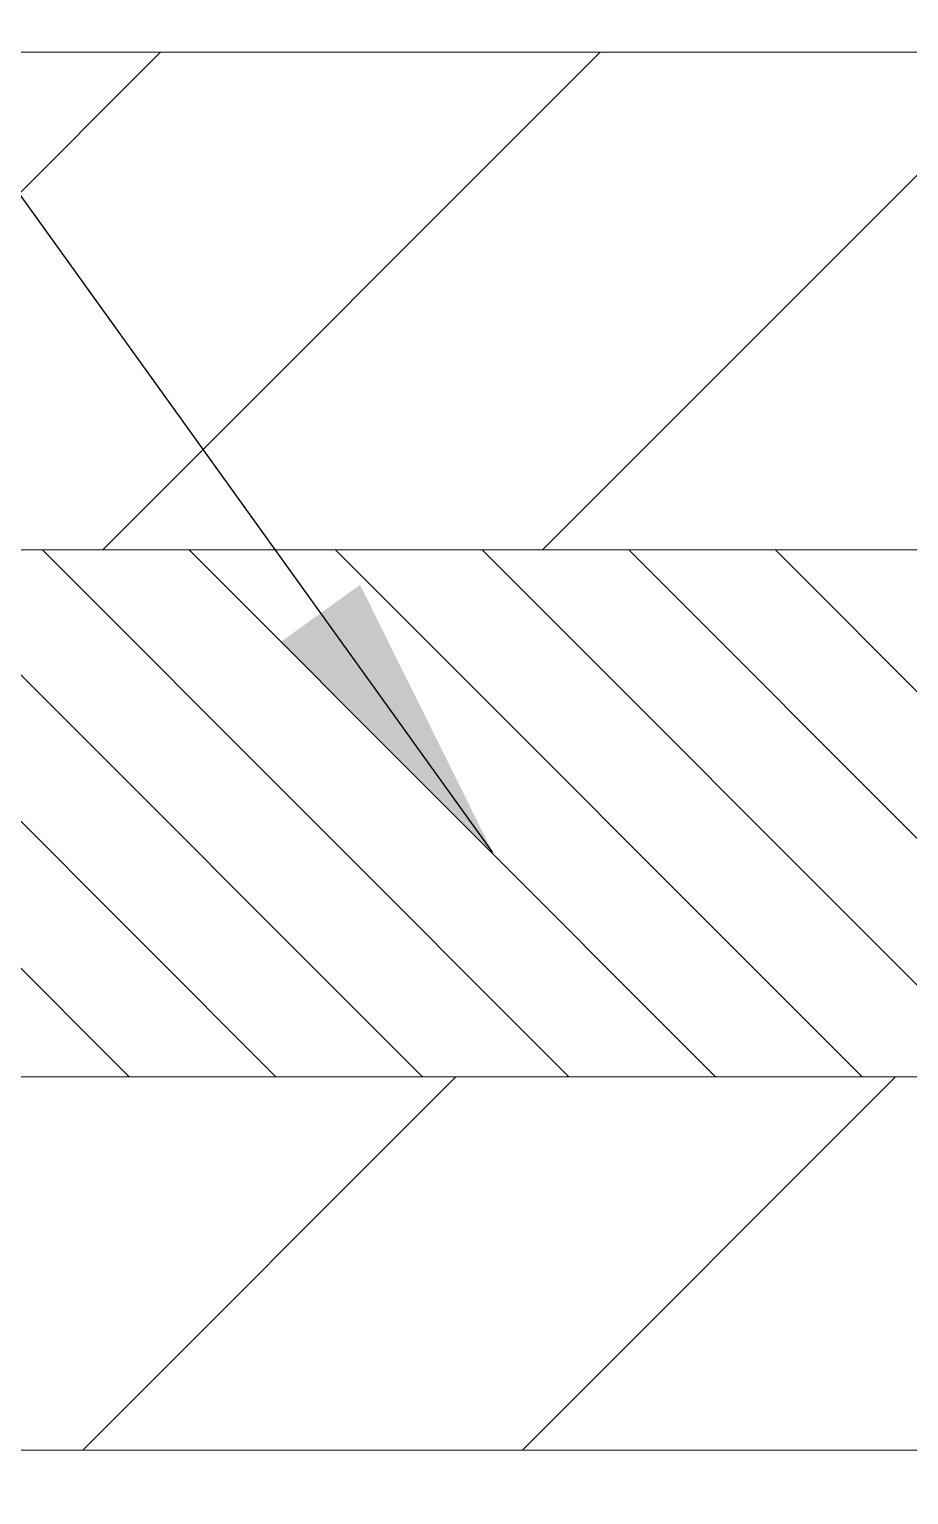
# Model space of a CAD drawing. Extents: x 174420 to 213214, y -41877 to -13498.
# Drawn here: x 179295.9 to 179534.6, y -25885.8 to -25488.4 of the extents above; entities that cross this region are included whole.
import ezdxf

# ---------------------------------------------------------------- set-up
doc = ezdxf.new("R2010")
doc.units = 0
doc.header["$LTSCALE"] = 500
doc.header["$MEASUREMENT"] = 0
doc.layers.get('0').update_dxf_attribs({"linetype": 'CONTINUOUS', "lineweight": 9})
doc.layers.add('COTAS', color=2, linetype='CONTINUOUS', lineweight=9)
doc.layers.add('FIBRA', color=3, linetype='CONTINUOUS', lineweight=20)
doc.styles.get("Standard").update_dxf_attribs({"font": 'SIMPLEX.shx', "width": 0.8, "height": 80})
doc.dimstyles.get("Standard").update_dxf_attribs({"dimtxt": 0.18, "dimasz": 0.18, "dimexe": 0.18, "dimexo": 0.0625, "dimgap": 0.09, "dimtad": 0, "dimtih": 1, "dimtoh": 1, "dimdec": 4, "dimzin": 0, "dimdsep": 46, "dimtxsty": 'Standard', "dimcen": 0.09, "dimadec": 0, "dimazin": 0, "dimtfac": 1, "dimtdec": 4, "dimtofl": 0, "dimtmove": 0, "dimatfit": 3, "dimfxl": 1, "dimtolj": 1, "dimtzin": 0, "dimarcsym": 0})

# ---------------------------------------------------------------- blocks, each defined once
blk = doc.blocks.new('*X38')
at = {"color": 0}
for p, q in [((1456.24, 2941.16), (1516.24, 3001.16)), ((1509.27, 2941.16), (1569.27, 3001.16)), ((1562.31, 2941.16), (1622.31, 3001.16)), ((1506.84, 2832.66), (1551.84, 2877.66)), ((1559.87, 2832.66), (1604.87, 2877.66))]:
    blk.add_line(p, q, dxfattribs=at)
blk = doc.blocks.new('*X37')
at = {"color": 0}
for p, q in [((-1304.35, 2877.66), (-1367.85, 2941.16)), ((-1286.67, 2877.66), (-1350.17, 2941.16)), ((-1269, 2877.66), (-1332.5, 2941.16)), ((-1251.32, 2877.66), (-1314.82, 2941.16)), ((-1233.64, 2877.66), (-1297.14, 2941.16)), ((-1215.96, 2877.66), (-1279.46, 2941.16)), ((-1198.29, 2877.66), (-1261.79, 2941.16)), ((-1180.61, 2877.66), (-1244.11, 2941.16)), ((-1162.93, 2877.66), (-1226.43, 2941.16))]:
    blk.add_line(p, q, dxfattribs=at)

msp = doc.modelspace()

# ---------------------------------------------------------------- linework, layer by layer
at = {"lineweight": 9}
for p, q in [((178247.92, -25629.62), (181162.83, -25629.62)), ((178157.97, -25772.49), (181072.88, -25772.49))]:
    msp.add_line(p, q, dxfattribs=at)
at = {"layer": 'FIBRA', "lineweight": 9}
for p, q in [((178332.92, -25494.62), (181247.83, -25494.62)), ((177687.83, -25873.74), (181792.83, -25873.74))]:
    msp.add_line(p, q, dxfattribs=at)

# ---------------------------------------------------------------- block references
at = {"layer": 'COTAS', "lineweight": 9, "xscale": 2.25, "yscale": 2.25, "zscale": 2.25}
for name, p in [('*X38', (175920.04, -32247.24)), ('*X37', (182257.86, -32247.24))]:
    msp.add_blockref(name, p, dxfattribs=at)

# ---------------------------------------------------------------- leaders
at = {"layer": 'COTAS', "lineweight": 9, "annotation_type": 0, "has_hookline": 1, "hookline_direction": 0, "horizontal_direction": (-1, 0, 0)}
msp.add_leader([(179421.74, -25711.7), (179102.76, -25268.24), (177523.53, -25268.24)], dimstyle='Standard', override={"dimscale": 10, "dimtxt": 10, "dimasz": 8, "dimexe": 2, "dimexo": 4, "dimgap": 3, "dimtad": 1, "dimtih": 0, "dimtoh": 0, "dimdec": 0, "dimcen": 1, "dimdle": 1, "dimtdec": 1}, dxfattribs=at)
at = {"layer": 'COTAS', "lineweight": 9, "annotation_type": 0, "has_hookline": 1, "hookline_direction": 0}
msp.add_leader([(178339.88, -25872.54), (178658.86, -26214.24), (179632.1, -26214.24)], dimstyle='Standard', override={"dimscale": 10, "dimtxt": 10, "dimasz": 8, "dimexe": 2, "dimexo": 4, "dimgap": 3, "dimtad": 1, "dimtih": 0, "dimtoh": 0, "dimdec": 0, "dimcen": 1, "dimdle": 1, "dimtdec": 1}, dxfattribs=at)

doc.saveas('drawing.dxf')
